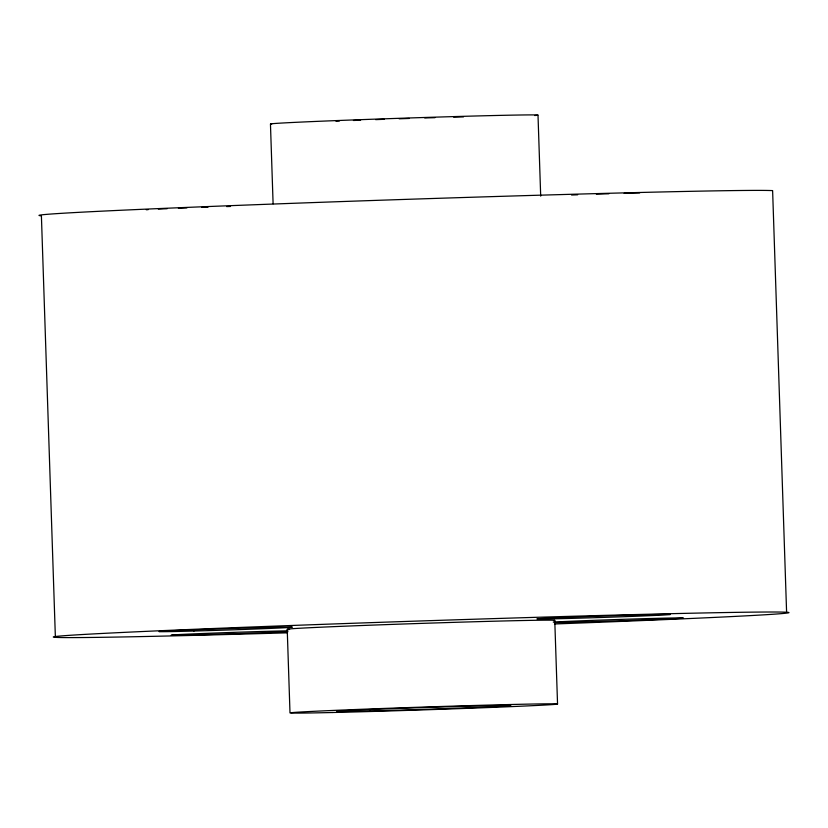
<?xml version="1.0" encoding="UTF-8"?>
<svg xmlns="http://www.w3.org/2000/svg" width="828" height="828" viewBox="0 0 828 828"><rect width="100%" height="100%" fill="white"/><g stroke="black" fill="none" stroke-linecap="round" stroke-linejoin="round"><path stroke-width="1.24" d="M786.6 612.234L772.617 190.616A368.294 3.861 -1.9 0 0 364.279 200.78A368.294 3.861 -1.9 0 0 41.4 215.766L55.383 637.384M538.003 115.051L540.694 196.132M554.76 620.317L557.544 703.976M270.456 124.024L273.105 203.823M287.223 629.29L289.997 712.949M571.568 195.015A66.965 0.704 -1.9 0 1 577.665 194.797M596.367 194.166A66.965 0.704 -1.9 0 1 608.89 193.773M624.115 193.338A66.965 0.704 -1.9 0 1 639.64 192.955M146.287 209.763A66.965 0.704 -1.9 0 1 148.222 209.629M158.355 209.101A66.965 0.704 -1.9 0 1 167.152 208.708M178.393 208.252A66.965 0.704 -1.9 0 1 186.921 207.921M201.763 207.393A66.965 0.704 -1.9 0 1 207.994 207.176M226.624 206.576A66.965 0.704 -1.9 0 1 230.515 206.462M287.492 632.83A368.294 3.861 -1.9 0 1 127.367 632.219A368.294 3.861 -1.9 0 1 714.636 612.741A368.294 3.861 -1.9 0 1 554.46 623.981M335.982 121.24A87.054 0.911 -1.9 0 1 339.345 121.085M353.411 120.484A87.054 0.911 -1.9 0 1 360.584 120.195M375.643 119.625A87.054 0.911 -1.9 0 1 384.171 119.315M399.148 118.797A87.054 0.911 -1.9 0 1 409.311 118.456M424.712 117.969A87.054 0.911 -1.9 0 1 434.99 117.669M453.64 117.152A87.054 0.911 -1.9 0 1 463.494 116.903M271.677 124.128A133.929 1.408 -1.9 0 1 410.067 117.949A133.929 1.408 -1.9 0 1 534.66 115.527M289.603 629.435A133.929 1.408 -1.9 0 1 417.488 623.525A133.929 1.408 -1.9 0 1 553.539 620.607M554.429 622.563A66.965 0.704 -1.9 0 0 559.718 622.49L570.813 622.263A66.965 0.704 -1.9 0 0 665.412 619.096A66.965 0.704 -1.9 0 0 662.234 618.205L648.024 618.578A66.965 0.704 -1.9 0 0 553.27 622.107M287.885 631.743A66.965 0.704 -1.9 0 1 191.651 634.972A66.965 0.704 -1.9 0 1 191.661 633.958A66.965 0.704 -1.9 0 1 287.896 630.801M554.957 617.833L544.793 618.319A66.965 0.704 -1.9 0 0 558.134 618.723A66.965 0.704 -1.9 0 0 639.226 616.115L652.723 615.546A66.965 0.704 -1.9 0 0 649.556 614.666A66.965 0.704 -1.9 0 0 554.957 617.833M193.959 631.039L179.748 631.402A66.965 0.704 -1.9 0 1 176.581 630.522A66.965 0.704 -1.9 0 1 271.17 627.345L282.265 627.117A66.965 0.704 -1.9 0 1 274.347 628.235A66.965 0.704 -1.9 0 1 193.959 631.039M369.805 710.962A87.054 0.911 -1.9 0 0 509.851 705.735A87.054 0.911 -1.9 0 0 391.644 708.675A87.054 0.911 -1.9 0 0 369.805 710.962M332.483 712.515A133.929 1.408 -1.9 0 0 554.191 704.452A133.929 1.408 -1.9 0 0 384.627 708.416A133.929 1.408 -1.9 0 0 332.483 712.515"/></g></svg>
